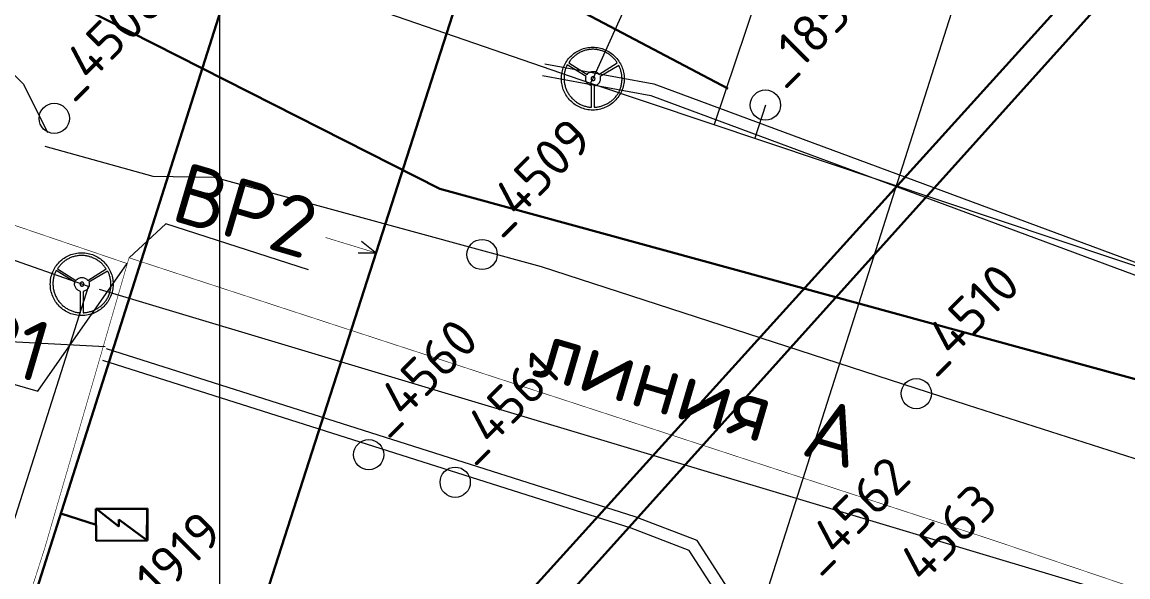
# Model space of a CAD drawing. Header units: millimetres. Extents: x 519 to 9564855, y -810 to 5021775.
# Drawn here: x 9534934.7 to 9535300.4, y 4998274.1 to 4998457.5 of the extents above; entities that cross this region are included whole.
import ezdxf

# ---------------------------------------------------------------- set-up
doc = ezdxf.new("R2010")
doc.units = ezdxf.units.MM
doc.header["$LTSCALE"] = 2
doc.header["$MEASUREMENT"] = 0
doc.linetypes.add('92051501$0$GROUND2', pattern=[35, 25, -10])
for name, color, linetype in [('GRID_PULKOVO', 7, 'Continuous'), ('OilColl&Flowlines', 3, 'Continuous'), ('OLD WELLS(dr.bfr2000)', 24, 'Continuous'), ('ROAD_FIELD', 255, '92051501$0$GROUND2'), ('ROAD_GROUND', 9, 'Continuous')]:
    doc.layers.add(name, color=color, linetype=linetype)
for name, color, linetype, lineweight in [('PPLINE_GAS', 4, 'GAS_LINE', 30), ('SteamInjInfrastructure', 25, 'Continuous', 100), ('Электро', 1, 'Continuous', 30), ('Электроснаб', 1, 'Continuous', 18), ('Электроснабжене', 1, 'Continuous', 18)]:
    doc.layers.add(name, color=color, linetype=linetype, lineweight=lineweight)
doc.styles.add('92051501$0$STANDARD', font='simplex.shx')
doc.styles.add('Elect', font='isocpeur.ttf')
doc.styles.add('GeoApp', font='', dxfattribs={"height": 1})
doc.styles.get('GeoApp').set_extended_font_data('D431', italic=True)
doc.linetypes.add('g5_121_g', pattern='A,4,-0.4,["Г",GeoApp,S=1,R=0,X=0,Y=-0.5],-1.2,12', length=17.6)
doc.linetypes.add('GAS_LINE', pattern='A,0.5,-0.2,["G",92051501$0$STANDARD,S=0.1,R=0,X=-0.1,Y=-0.05],-0.05', length=0.75)
doc.linetypes.add('STM_LINE', pattern='A,0.5,-0.2,["S",92051501$0$STANDARD,S=0.1,R=0,X=-0.1,Y=-0.05],-0.05', length=0.75)
doc.linetypes.add('WTR_LINE', pattern='A,0.5,-0.2,["W",92051501$0$STANDARD,S=0.1,R=0,X=-0.1,Y=-0.05],-0.05', length=0.75)

msp = doc.modelspace()

# ---------------------------------------------------------------- linework, layer by layer
at = {"color": 0, "linetype": 'ByBlock', "lineweight": 0, "ltscale": 200}
for p, q in [((9534982.17995, 4998390.84858), (9534970.03, 4998379.61)), ((9535029.40012, 4998375.596), (9534982.17995, 4998390.84858)), ((9534939.82512, 4998335.50827), (9534969.46968, 4998377.67992)), ((9534896.46089, 4998348.10174), (9534939.82512, 4998335.50827))]:
    msp.add_line(p, q, dxfattribs=at)
at = {"color": 5, "linetype": 'ByBlock', "lineweight": 0, "ltscale": 200}
for p, q in [((9535046.96087, 4998385.13324), (9535051.82632, 4998381.18942)), ((9535051.82632, 4998381.18942), (9535045.82157, 4998381.18942))]:
    msp.add_line(p, q, dxfattribs=at)
at = {"color": 5, "linetype": 'WTR_LINE', "lineweight": 0, "ltscale": 20, "const_width": 0.2}
for points in [[(9534969.44, 4998377.69), (9534874.71, 4998409.85), (9534780.3, 4998443.01), (9534686.19, 4998476.27), (9534716.9, 4998571.67), (9534747.56, 4998666.89), (9534778.22, 4998762.12), (9534808.88, 4998857.34), (9534839.54, 4998952.57), (9534868.6, 4999045.64), (9534899.11, 4999143.64), (9534928.85, 4999239.19), (9534958.59, 4999334.74), (9534988.33, 4999430.29), (9534996.21226, 4999455.61449), (9534996.21226, 4999455.61449)], [(9534791.76, 4997487.95), (9534850.13, 4997679.24), (9534879.32, 4997774.88), (9534883.39, 4997788.21), (9534826.39994, 4997924.52921), (9534826.39994, 4997924.52921), (9534826.39994, 4997924.52921), (9534850.45, 4997998.23), (9534879.8, 4998093.85), (9534911.67, 4998188.63), (9534942.23, 4998283.85), (9534970.03, 4998379.61)], [(9534970.03, 4998379.61), (9535160.17, 4998317.49), (9535255.24, 4998286.43), (9535350.01, 4998254.42), (9535444.62, 4998221.88), (9535541.28, 4998196.76), (9535636.81, 4998167.18), (9535732.33, 4998137.6), (9535827.86, 4998108.02), (9535923.38, 4998078.44), (9536018.91, 4998048.86), (9536114.43, 4998019.28), (9536209.96, 4997989.71), (9536305.48, 4997960.13), (9536401.01, 4997930.55), (9536496.9, 4997902.16), (9536592.06, 4997871.39), (9536687.59, 4997841.81), (9536783.11, 4997812.23), (9536878.64, 4997782.65), (9536974.16, 4997753.07), (9537050.97, 4997729.29)]]:
    msp.add_lwpolyline(points, dxfattribs=at)
at = {"color": 5, "linetype": 'ByBlock', "lineweight": 0, "ltscale": 200, "const_width": 0.2}
msp.add_lwpolyline([(9535034.99119, 4998386.32333), (9535051.82632, 4998381.18942)], dxfattribs=at)
at = {"layer": 'GRID_PULKOVO', "lineweight": 0}
msp.add_line((9535000, 5010000), (9535000, 4997493.94022), dxfattribs=at)
at = {"layer": 'OilColl&Flowlines', "lineweight": 0}
for points in [[(9535122.61227, 4998437.36846), (9535912.535, 4998172.657), (9536035.698, 4998541.914), (9536042.759, 4998540.276)], [(9534920.14199, 4998507.26485), (9535122.686, 4998437.343), (9535123.44, 4998438.779)], [(9535143.356, 4998483.043), (9535123.4151, 4998438.73158)], [(9535123.40927, 4998449.22531), (9535123.40927, 4998449.22531), (9535123.93899, 4998449.21492), (9535124.45832, 4998449.17337), (9535124.97766, 4998449.10067), (9535125.48661, 4998449.01757), (9535125.98517, 4998448.89293), (9535126.47335, 4998448.7579), (9535126.96152, 4998448.59172), (9535127.42892, 4998448.40476), (9535127.88594, 4998448.19702), (9535128.33257, 4998447.96851), (9535128.76881, 4998447.71923), (9535129.19466, 4998447.44918), (9535129.59975, 4998447.15835), (9535129.99444, 4998446.84675), (9535130.36836, 4998446.52476), (9535130.7319, 4998446.182), (9535131.07466, 4998445.81847), (9535131.40703, 4998445.44454), (9535131.71863, 4998445.04985), (9535132.00946, 4998444.64477), (9535132.27952, 4998444.21891), (9535132.5288, 4998443.78267), (9535132.75731, 4998443.33604), (9535132.97543, 4998442.87903), (9535133.16239, 4998442.40124), (9535133.32857, 4998441.92345), (9535133.4636, 4998441.42489), (9535133.57786, 4998440.92632), (9535133.67134, 4998440.41738), (9535133.74404, 4998439.89804), (9535133.78559, 4998439.36832), (9535133.79598, 4998438.8386), (9535133.79598, 4998438.8386), (9535133.78559, 4998438.29849), (9535133.74404, 4998437.76876), (9535133.67134, 4998437.24943), (9535133.57786, 4998436.74048), (9535133.4636, 4998436.24192), (9535133.32857, 4998435.74336), (9535133.16239, 4998435.25518), (9535132.97543, 4998434.78778), (9535132.75731, 4998434.33076), (9535132.5288, 4998433.88413), (9535132.27952, 4998433.44789), (9535132.00946, 4998433.02204), (9535131.71863, 4998432.61696), (9535131.40703, 4998432.22226), (9535131.07466, 4998431.84834), (9535130.7319, 4998431.4848), (9535130.36836, 4998431.14204), (9535129.99444, 4998430.82006), (9535129.59975, 4998430.50845), (9535129.19466, 4998430.21763), (9535128.76881, 4998429.94757), (9535128.33257, 4998429.69829), (9535127.88594, 4998429.46978), (9535127.42892, 4998429.26205), (9535126.96152, 4998429.07509), (9535126.47335, 4998428.91929), (9535125.98517, 4998428.77387), (9535125.48661, 4998428.65962), (9535124.97766, 4998428.56614), (9535124.45832, 4998428.50382), (9535123.93899, 4998428.46227), (9535123.40927, 4998428.45189), (9535123.40927, 4998428.45189), (9535122.86916, 4998428.46227), (9535122.33944, 4998428.50382), (9535121.8201, 4998428.56614), (9535121.31115, 4998428.65962), (9535120.8022, 4998428.77387), (9535120.31403, 4998428.91929), (9535119.82585, 4998429.07509), (9535119.35845, 4998429.26205), (9535118.89105, 4998429.46978), (9535118.44442, 4998429.69829), (9535118.00818, 4998429.94757), (9535117.59271, 4998430.21763), (9535117.18763, 4998430.50845), (9535116.79293, 4998430.82006), (9535116.41901, 4998431.14204), (9535116.05548, 4998431.4848), (9535115.71271, 4998431.84834), (9535115.38034, 4998432.22226), (9535115.07912, 4998432.61696), (9535114.7883, 4998433.02204), (9535114.51824, 4998433.44789), (9535114.26896, 4998433.88413), (9535114.04045, 4998434.33076), (9535113.83272, 4998434.78778), (9535113.64576, 4998435.25518), (9535113.48996, 4998435.74336), (9535113.34454, 4998436.24192), (9535113.23029, 4998436.74048), (9535113.13681, 4998437.24943), (9535113.07449, 4998437.76876), (9535113.03294, 4998438.29849), (9535113.02256, 4998438.8386), (9535113.02256, 4998438.8386), (9535113.03294, 4998439.36832), (9535113.07449, 4998439.89804), (9535113.13681, 4998440.41738), (9535113.23029, 4998440.92632), (9535113.34454, 4998441.42489), (9535113.48996, 4998441.92345), (9535113.64576, 4998442.40124), (9535113.83272, 4998442.87903), (9535114.04045, 4998443.33604), (9535114.26896, 4998443.78267), (9535114.51824, 4998444.21891), (9535114.7883, 4998444.64477), (9535115.07912, 4998445.04985), (9535115.38034, 4998445.44454), (9535115.71271, 4998445.81847), (9535116.05548, 4998446.182), (9535116.41901, 4998446.52476), (9535116.79293, 4998446.84675), (9535117.18763, 4998447.15835), (9535117.59271, 4998447.44918), (9535118.00818, 4998447.71923), (9535118.44442, 4998447.96851), (9535118.89105, 4998448.19702), (9535119.35845, 4998448.40476), (9535119.82585, 4998448.59172), (9535120.31403, 4998448.7579), (9535120.8022, 4998448.89293), (9535121.31115, 4998449.01757), (9535121.8201, 4998449.10067), (9535122.33944, 4998449.17337), (9535122.86916, 4998449.21492), (9535123.40927, 4998449.22531)], [(9535121.53966, 4998440.26158), (9535121.53966, 4998440.26158), (9535121.74739, 4998440.51086), (9535121.98629, 4998440.72898), (9535122.24595, 4998440.90555), (9535122.50562, 4998441.04058), (9535122.78606, 4998441.13406), (9535123.07689, 4998441.20677), (9535123.36772, 4998441.23793), (9535123.65855, 4998441.23793), (9535123.93899, 4998441.20677), (9535124.21943, 4998441.14445), (9535124.4791, 4998441.06135), (9535124.71799, 4998440.9471), (9535124.9465, 4998440.81207), (9535125.13346, 4998440.64588), (9535125.29965, 4998440.46931), (9535125.43467, 4998440.26158), (9535131.52129, 4998444.0735), (9535131.52129, 4998444.0735), (9535131.37587, 4998444.31239), (9535131.20969, 4998444.5409), (9535131.0435, 4998444.76941), (9535130.86692, 4998444.99792), (9535130.67996, 4998445.21604), (9535130.493, 4998445.43416), (9535130.28527, 4998445.64189), (9535130.07753, 4998445.84963), (9535129.85941, 4998446.04697), (9535129.64129, 4998446.24432), (9535129.4024, 4998446.43128), (9535129.1635, 4998446.60786), (9535128.92461, 4998446.78443), (9535128.67533, 4998446.95062), (9535128.41566, 4998447.1168), (9535128.15599, 4998447.26222), (9535127.88594, 4998447.40763), (9535127.61588, 4998447.55305), (9535127.33544, 4998447.67769), (9535127.055, 4998447.80233), (9535126.77456, 4998447.91658), (9535126.48373, 4998448.02045), (9535126.1929, 4998448.11393), (9535125.90208, 4998448.19702), (9535125.60086, 4998448.28012), (9535125.29965, 4998448.34244), (9535124.99843, 4998448.40476), (9535124.68683, 4998448.45669), (9535124.38562, 4998448.48785), (9535124.07402, 4998448.51901), (9535123.76241, 4998448.5294), (9535123.45081, 4998448.53978), (9535123.45081, 4998448.53978), (9535123.13921, 4998448.5294), (9535122.82761, 4998448.51901), (9535122.51601, 4998448.48785), (9535122.20441, 4998448.45669), (9535121.90319, 4998448.40476), (9535121.60198, 4998448.35282), (9535121.30076, 4998448.2905), (9535121.00994, 4998448.2178), (9535120.70872, 4998448.12431), (9535120.42828, 4998448.03083), (9535120.13745, 4998447.93735), (9535119.85701, 4998447.8231), (9535119.58696, 4998447.69846), (9535119.3169, 4998447.57382), (9535119.04685, 4998447.43879), (9535118.78718, 4998447.29338), (9535118.52751, 4998447.14796), (9535118.27823, 4998446.98178), (9535118.02895, 4998446.81559), (9535117.79006, 4998446.6494), (9535117.56155, 4998446.46244), (9535117.33304, 4998446.27548), (9535117.11492, 4998446.08852), (9535116.8968, 4998445.88079), (9535116.68906, 4998445.67305), (9535116.49172, 4998445.46532), (9535116.30476, 4998445.2472), (9535116.1178, 4998445.01869), (9535115.94122, 4998444.79018), (9535115.76465, 4998444.56167), (9535115.60885, 4998444.32278), (9535115.45305, 4998444.0735), (9535121.53966, 4998440.26158)], [(9535123.00418, 4998436.44965), (9535123.00418, 4998436.44965), (9535122.76529, 4998436.53275), (9535122.53678, 4998436.62623), (9535122.30828, 4998436.75087), (9535122.10054, 4998436.88589), (9535121.90319, 4998437.04169), (9535121.72662, 4998437.20788), (9535121.56043, 4998437.39484), (9535121.4254, 4998437.59219), (9535121.30076, 4998437.79992), (9535121.1969, 4998438.01805), (9535121.12419, 4998438.24655), (9535121.07226, 4998438.48545), (9535121.05148, 4998438.73473), (9535121.06187, 4998438.98401), (9535121.10342, 4998439.23329), (9535121.17612, 4998439.49296), (9535114.97526, 4998443.38797), (9535114.97526, 4998443.38797), (9535114.84023, 4998443.13869), (9535114.71559, 4998442.88941), (9535114.60134, 4998442.62975), (9535114.49747, 4998442.37008), (9535114.3936, 4998442.10002), (9535114.30012, 4998441.81958), (9535114.21703, 4998441.54953), (9535114.14432, 4998441.2587), (9535114.082, 4998440.97826), (9535114.03007, 4998440.68743), (9535113.97813, 4998440.3966), (9535113.94697, 4998440.10577), (9535113.91581, 4998439.80456), (9535113.89504, 4998439.50335), (9535113.88465, 4998439.20213), (9535113.88465, 4998438.90092), (9535113.89504, 4998438.5997), (9535113.91581, 4998438.29849), (9535113.93659, 4998437.98689), (9535113.97813, 4998437.68567), (9535114.01968, 4998437.38446), (9535114.082, 4998437.08324), (9535114.14432, 4998436.78203), (9535114.21703, 4998436.48081), (9535114.30012, 4998436.1796), (9535114.3936, 4998435.88877), (9535114.49747, 4998435.59794), (9535114.61172, 4998435.30711), (9535114.73636, 4998435.01629), (9535114.87139, 4998434.73585), (9535115.0168, 4998434.4554), (9535115.1726, 4998434.17496), (9535115.1726, 4998434.17496), (9535115.32841, 4998433.90491), (9535115.50498, 4998433.64524), (9535115.67117, 4998433.38557), (9535115.85813, 4998433.13629), (9535116.05548, 4998432.8974), (9535116.25282, 4998432.6585), (9535116.45017, 4998432.43), (9535116.66829, 4998432.21187), (9535116.87603, 4998432.00414), (9535117.10453, 4998431.79641), (9535117.33304, 4998431.59906), (9535117.57194, 4998431.4121), (9535117.81083, 4998431.22514), (9535118.04972, 4998431.05895), (9535118.299, 4998430.89276), (9535118.55867, 4998430.73696), (9535118.80795, 4998430.58116), (9535119.07801, 4998430.44613), (9535119.33768, 4998430.31111), (9535119.60773, 4998430.18647), (9535119.87778, 4998430.07221), (9535120.15823, 4998429.96835), (9535120.42828, 4998429.86448), (9535120.70872, 4998429.78138), (9535120.99955, 4998429.69829), (9535121.27999, 4998429.62558), (9535121.56043, 4998429.56326), (9535121.85126, 4998429.51133), (9535122.14209, 4998429.4594), (9535122.42253, 4998429.42824), (9535122.71336, 4998429.40746), (9535123.00418, 4998429.38669), (9535123.00418, 4998436.44965)], [(9535125.79821, 4998439.49296), (9535125.79821, 4998439.49296), (9535125.86053, 4998439.2229), (9535125.89169, 4998438.95285), (9535125.89169, 4998438.69318), (9535125.87092, 4998438.4439), (9535125.82937, 4998438.19462), (9535125.76705, 4998437.95573), (9535125.67357, 4998437.7376), (9535125.5697, 4998437.52987), (9535125.43467, 4998437.33252), (9535125.26849, 4998437.14556), (9535125.09191, 4998436.98976), (9535124.89457, 4998436.83396), (9535124.67645, 4998436.70932), (9535124.43755, 4998436.60545), (9535124.17788, 4998436.51197), (9535123.89744, 4998436.44965), (9535123.89744, 4998429.38669), (9535123.89744, 4998429.38669), (9535124.17788, 4998429.39708), (9535124.45832, 4998429.41785), (9535124.73877, 4998429.44901), (9535125.01921, 4998429.49056), (9535125.29965, 4998429.54249), (9535125.58009, 4998429.59442), (9535125.86053, 4998429.66713), (9535126.14097, 4998429.73984), (9535126.42141, 4998429.82293), (9535126.70185, 4998429.91641), (9535126.98229, 4998430.02028), (9535127.25235, 4998430.12415), (9535127.5224, 4998430.24879), (9535127.79246, 4998430.37343), (9535128.06251, 4998430.50845), (9535128.32218, 4998430.65387), (9535128.58185, 4998430.79928), (9535128.84152, 4998430.96547), (9535129.0908, 4998431.13166), (9535129.34008, 4998431.30823), (9535129.57897, 4998431.4848), (9535129.81787, 4998431.68215), (9535130.04637, 4998431.8795), (9535130.27488, 4998432.08723), (9535130.493, 4998432.29497), (9535130.70074, 4998432.52348), (9535130.90847, 4998432.75198), (9535131.10582, 4998432.99088), (9535131.29278, 4998433.22977), (9535131.47974, 4998433.47905), (9535131.64593, 4998433.73872), (9535131.81212, 4998434.00878), (9535131.81212, 4998434.00878), (9535131.96792, 4998434.28922), (9535132.11333, 4998434.56966), (9535132.24836, 4998434.86049), (9535132.373, 4998435.14093), (9535132.47686, 4998435.43175), (9535132.58073, 4998435.73297), (9535132.67421, 4998436.0238), (9535132.75731, 4998436.31463), (9535132.83001, 4998436.61584), (9535132.90272, 4998436.91705), (9535132.95465, 4998437.20788), (9535132.9962, 4998437.5091), (9535133.02736, 4998437.81031), (9535133.05852, 4998438.11153), (9535133.06891, 4998438.40235), (9535133.07929, 4998438.70357), (9535133.07929, 4998439.00478), (9535133.05852, 4998439.29561), (9535133.03775, 4998439.58644), (9535133.00659, 4998439.88765), (9535132.97543, 4998440.17848), (9535132.92349, 4998440.45892), (9535132.87156, 4998440.74975), (9535132.79885, 4998441.03019), (9535132.72615, 4998441.31063), (9535132.64305, 4998441.59107), (9535132.54957, 4998441.87152), (9535132.45609, 4998442.14157), (9535132.34184, 4998442.40124), (9535132.22758, 4998442.67129), (9535132.10294, 4998442.93096), (9535131.96792, 4998443.18024), (9535125.79821, 4998439.49296)], [(9535123.49236, 4998439.49296), (9535123.49236, 4998439.49296), (9535123.35733, 4998439.48257), (9535123.23269, 4998439.44102), (9535123.12883, 4998439.3787), (9535123.02496, 4998439.306), (9535122.95225, 4998439.20213), (9535122.88993, 4998439.09826), (9535122.84838, 4998438.97362), (9535122.838, 4998438.8386), (9535122.838, 4998438.8386), (9535122.84838, 4998438.70357), (9535122.88993, 4998438.58931), (9535122.95225, 4998438.47506), (9535123.02496, 4998438.38158), (9535123.12883, 4998438.29849), (9535123.23269, 4998438.24655), (9535123.35733, 4998438.20501), (9535123.49236, 4998438.19462), (9535123.49236, 4998438.19462), (9535123.62739, 4998438.20501), (9535123.74164, 4998438.24655), (9535123.85589, 4998438.29849), (9535123.94938, 4998438.38158), (9535124.03247, 4998438.47506), (9535124.0844, 4998438.58931), (9535124.12595, 4998438.70357), (9535124.13634, 4998438.8386), (9535124.13634, 4998438.8386), (9535124.12595, 4998438.97362), (9535124.0844, 4998439.09826), (9535124.03247, 4998439.20213), (9535123.94938, 4998439.306), (9535123.85589, 4998439.3787), (9535123.74164, 4998439.44102), (9535123.62739, 4998439.48257), (9535123.49236, 4998439.49296)], [(9535180.5, 4998430.1), (9535176.98301, 4998419.14825)]]:
    msp.add_lwpolyline(points, dxfattribs=at)
at = {"layer": 'OilColl&Flowlines', "lineweight": 0, "elevation": 0}
msp.add_lwpolyline([(9535191.50422, 4998506.90036), (9535163.60041, 4998423.6329)], dxfattribs=at)
at = {"layer": 'OLD WELLS(dr.bfr2000)', "lineweight": 0}
for centre in [(9535180.5, 4998430.1), (9534945.3, 4998425.7), (9535086.8, 4998380.7), (9535230.4, 4998334.7), (9535049.3, 4998314.5), (9535077.9, 4998305.4)]:
    msp.add_circle(centre, 5, dxfattribs=at)
at = {"layer": 'PPLINE_GAS', "linetype": 'g5_121_g'}
msp.add_lwpolyline([(9534778.5479, 4998536.78098), (9534874.18051, 4998503.20616), (9535072.84513, 4998402.39372), (9535451.90206, 4998298.75678), (9537303.35592, 4997704.5983), (9537377.97521, 4997927.57471), (9538200.14956, 4997654.43587), (9538214.55082, 4997649.50142), (9538234.24131, 4997643.04917), (9538590.1015, 4997520.55902), (9539125.3331, 4997334.13457), (9539210.91174, 4997304.42884), (9539345.38339, 4997257.75155), (9539456.46224, 4997220.86465), (9539620.38329, 4997166.42999), (9539867.53158, 4997084.35735), (9540014.59686, 4997034.46686), (9540009.45675, 4997018.26256), (9541300.177, 4996571.493), (9541398.857, 4996623.815), (9541532.03867, 4997015.00349), (9541563.89422, 4997108.93401), (9541575.96726, 4997105.29839)], dxfattribs=at)
at = {"layer": 'ROAD_FIELD', "lineweight": 0}
for points in [[(9534804.00106, 4998515.02247), (9534857.462, 4998496.80805), (9534874.94757, 4998496.88418), (9534935.10664, 4998436.97346), (9534943.04125, 4998420.98169)], [(9534962.15906, 4998350.19211), (9534845.22545, 4998356.37614)]]:
    msp.add_lwpolyline(points, dxfattribs=at)
at = {"layer": 'ROAD_GROUND', "lineweight": 0}
for points in [[(9535107.49941, 4998443.76851), (9535143.63571, 4998437.11622), (9535365.79017, 4998354.83964), (9535468.7306, 4998316.27447), (9535581.38124, 4998280.32418), (9535712.17871, 4998241.781), (9535805.59452, 4998215.05359), (9535863.36619, 4998195.6338), (9535885.80039, 4998193.67539), (9535897.5949, 4998197.97752), (9535889.73011, 4998205.0198), (9535764.25557, 4998242.90557), (9535668.46222, 4998270.32403)], [(9535106.77522, 4998439.83461), (9535142.57109, 4998433.245), (9535364.38687, 4998351.09388), (9535467.42009, 4998312.49394), (9535580.20772, 4998276.49993), (9535711.06322, 4998237.93965), (9535804.4065, 4998211.233), (9535862.54349, 4998191.6904), (9535886.337, 4998189.61333), (9535905.23431, 4998196.50626), (9535891.73666, 4998208.5923), (9535765.38408, 4998246.74319), (9535669.56292, 4998274.1696)], [(9534942.15364, 4998416.55165), (9534977.93065, 4998406.56336), (9534998.18086, 4998406.25191), (9535106.29979, 4998376.67414), (9535247.18473, 4998330.96378), (9535351.94418, 4998297.52022), (9535484.58625, 4998259.80843), (9535513.02013, 4998246.42128)], [(9536270.4049, 4997853.6064), (9536236.33154, 4997931.7415), (9536073.2548, 4997975.15986), (9535944.97806, 4998024.40996), (9535839.6564, 4998060.83388), (9535697.84581, 4998098.28512), (9535486.65577, 4998169.83393), (9535389.95508, 4998215.61034), (9535250.26805, 4998257.02704), (9535171.01716, 4998265.7464), (9535157.92973, 4998286.09142), (9535137.37166, 4998293.98172), (9534962.55607, 4998349.49998)], [(9536266.73836, 4997852.00749), (9536233.43675, 4997928.37288), (9536072.01989, 4997971.3493), (9535943.60713, 4998020.65162), (9535838.49041, 4998057.00467), (9535696.69203, 4998094.45268), (9535485.15329, 4998166.11963), (9535388.52236, 4998211.86302), (9535249.47448, 4998253.09022), (9535168.68456, 4998261.9789), (9535155.27403, 4998282.82619), (9535136.0485, 4998290.20506), (9534961.34533, 4998345.68762)]]:
    msp.add_lwpolyline(points, dxfattribs=at)
at = {"layer": 'SteamInjInfrastructure', "color": 6, "linetype": 'STM_LINE', "lineweight": 0, "ltscale": 15}
for p, q in [((9534928.58961, 4997477.26077, 0), (9535556.65607, 4999447.45705, 0)), ((9534956.68193, 4998370.14225, 0), (9534687.38535, 4998463.85208, 0)), ((9534947.76865, 4998378.90229), (9534948.16335, 4998379.2139)), ((9534948.16335, 4998379.2139), (9534948.56843, 4998379.50472)), ((9534948.56843, 4998379.50472), (9534948.9839, 4998379.77478)), ((9534948.9839, 4998379.77478), (9534949.42014, 4998380.02406)), ((9534949.42014, 4998380.02406), (9534949.86677, 4998380.25257)), ((9534949.96784, 4998379.28183, 0), (9534949.70816, 4998379.13642, 0)), ((9534949.86677, 4998380.25257), (9534950.33417, 4998380.4603)), ((9534950.2379, 4998379.41684, 0), (9534949.96784, 4998379.28183, 0)), ((9534950.50795, 4998379.54147, 0), (9534950.2379, 4998379.41684, 0)), ((9534950.33417, 4998380.4603), (9534950.80157, 4998380.64726)), ((9534950.77801, 4998379.6661, 0), (9534950.50795, 4998379.54147, 0)), ((9534951.05846, 4998379.78035, 0), (9534950.77801, 4998379.6661, 0)), ((9534950.80157, 4998380.64726), (9534951.28975, 4998380.81345)), ((9534951.34929, 4998379.87382, 0), (9534951.05846, 4998379.78035, 0)), ((9534951.28975, 4998380.81345), (9534951.77792, 4998380.94848)), ((9534951.62974, 4998379.96729, 0), (9534951.34929, 4998379.87382, 0)), ((9534951.93095, 4998380.06076, 0), (9534951.62974, 4998379.96729, 0)), ((9534951.77792, 4998380.94848), (9534952.28687, 4998381.07312)), ((9534952.22178, 4998380.13345, 0), (9534951.93095, 4998380.06076, 0)), ((9534952.523, 4998380.19576, 0), (9534952.22178, 4998380.13345, 0)), ((9534952.28687, 4998381.07312), (9534952.79582, 4998381.15621)), ((9534952.82422, 4998380.24769, 0), (9534952.523, 4998380.19576, 0)), ((9534952.79582, 4998381.15621), (9534953.31516, 4998381.22892)), ((9534953.12543, 4998380.29961, 0), (9534952.82422, 4998380.24769, 0)), ((9534953.43704, 4998380.33076, 0), (9534953.12543, 4998380.29961, 0)), ((9534953.31516, 4998381.22892), (9534953.84488, 4998381.27046)), ((9534953.74864, 4998380.36191, 0), (9534953.43704, 4998380.33076, 0)), ((9534954.06024, 4998380.37228, 0), (9534953.74864, 4998380.36191, 0)), ((9534953.84488, 4998381.27046), (9534954.38499, 4998381.28085)), ((9534954.37184, 4998380.38266, 0), (9534954.06024, 4998380.37228, 0)), ((9534954.68344, 4998380.37226, 0), (9534954.37184, 4998380.38266, 0)), ((9534954.38499, 4998381.28085), (9534954.91471, 4998381.27046)), ((9534954.99504, 4998380.36186, 0), (9534954.68344, 4998380.37226, 0)), ((9534954.91471, 4998381.27046), (9534955.43405, 4998381.22892)), ((9534955.30664, 4998380.33069, 0), (9534954.99504, 4998380.36186, 0)), ((9534955.60786, 4998380.29952, 0), (9534955.30664, 4998380.33069, 0)), ((9534955.43405, 4998381.22892), (9534955.95338, 4998381.15621)), ((9534955.91946, 4998380.24757, 0), (9534955.60786, 4998380.29952, 0)), ((9534956.22067, 4998380.18524, 0), (9534955.91946, 4998380.24757, 0)), ((9534955.95338, 4998381.15621), (9534956.46233, 4998381.07312)), ((9534956.52188, 4998380.12291, 0), (9534956.22067, 4998380.18524, 0)), ((9534956.46233, 4998381.07312), (9534956.96089, 4998380.94848)), ((9534956.82309, 4998380.03981, 0), (9534956.52188, 4998380.12291, 0)), ((9534957.11392, 4998379.9567, 0), (9534956.82309, 4998380.03981, 0)), ((9534956.96089, 4998380.94848), (9534957.44907, 4998380.81345)), ((9534957.40474, 4998379.86321, 0), (9534957.11392, 4998379.9567, 0)), ((9534957.69557, 4998379.75933, 0), (9534957.40474, 4998379.86321, 0)), ((9534957.44907, 4998380.81345), (9534957.93724, 4998380.64726)), ((9534957.976, 4998379.64507, 0), (9534957.69557, 4998379.75933, 0)), ((9534957.93724, 4998380.64726), (9534958.40465, 4998380.4603)), ((9534958.25644, 4998379.52042, 0), (9534957.976, 4998379.64507, 0)), ((9534958.53688, 4998379.39577, 0), (9534958.25644, 4998379.52042, 0)), ((9534958.40465, 4998380.4603), (9534958.86166, 4998380.25257)), ((9534958.80693, 4998379.25034, 0), (9534958.53688, 4998379.39577, 0)), ((9534959.07697, 4998379.10492, 0), (9534958.80693, 4998379.25034, 0)), ((9534958.86166, 4998380.25257), (9534959.30829, 4998380.02406)), ((9534959.30829, 4998380.02406), (9534959.74453, 4998379.77478)), ((9534959.74453, 4998379.77478), (9534960.17039, 4998379.50472)), ((9534960.17039, 4998379.50472), (9534960.57547, 4998379.2139)), ((9534960.57547, 4998379.2139), (9534960.97016, 4998378.90229)), ((9534945.01618, 4998375.39159), (9534945.24468, 4998375.83822)), ((9534945.24468, 4998375.83822), (9534945.49396, 4998376.27446)), ((9534945.49396, 4998376.27446), (9534945.76402, 4998376.70031)), ((9534945.76402, 4998376.70031), (9534946.05485, 4998377.10539)), ((9534946.05485, 4998377.10539), (9534946.35606, 4998377.50009)), ((9534946.35606, 4998377.50009), (9534946.68844, 4998377.87401)), ((9534946.52972, 4998376.16594, 0), (9534946.37391, 4998375.91666, 0)), ((9534946.37391, 4998375.91666, 0), (9534952.46039, 4998372.10452, 0)), ((9534946.68553, 4998376.40483, 0), (9534946.52972, 4998376.16594, 0)), ((9534946.86211, 4998376.63333, 0), (9534946.68553, 4998376.40483, 0)), ((9534946.68844, 4998377.87401), (9534947.0312, 4998378.23755)), ((9534947.0387, 4998376.86183, 0), (9534946.86211, 4998376.63333, 0)), ((9534947.0312, 4998378.23755), (9534947.39473, 4998378.58031)), ((9534947.22567, 4998377.09033, 0), (9534947.0387, 4998376.86183, 0)), ((9534947.41263, 4998377.30844, 0), (9534947.22567, 4998377.09033, 0)), ((9534947.39473, 4998378.58031), (9534947.76865, 4998378.90229)), ((9534947.60999, 4998377.51617, 0), (9534947.41263, 4998377.30844, 0)), ((9534947.81773, 4998377.7239, 0), (9534947.60999, 4998377.51617, 0)), ((9534948.03586, 4998377.93162, 0), (9534947.81773, 4998377.7239, 0)), ((9534948.25399, 4998378.11858, 0), (9534948.03586, 4998377.93162, 0)), ((9534948.4825, 4998378.30553, 0), (9534948.25399, 4998378.11858, 0)), ((9534948.71102, 4998378.49248, 0), (9534948.4825, 4998378.30553, 0)), ((9534948.94992, 4998378.65866, 0), (9534948.71102, 4998378.49248, 0)), ((9534949.1992, 4998378.82484, 0), (9534948.94992, 4998378.65866, 0)), ((9534949.44849, 4998378.99102, 0), (9534949.1992, 4998378.82484, 0)), ((9534949.70816, 4998379.13642, 0), (9534949.44849, 4998378.99102, 0)), ((9534956.3554, 4998372.10438, 0), (9534962.44215, 4998375.91608, 0)), ((9534959.33664, 4998378.9595, 0), (9534959.07697, 4998379.10492, 0)), ((9534959.5963, 4998378.7933, 0), (9534959.33664, 4998378.9595, 0)), ((9534959.84557, 4998378.6271, 0), (9534959.5963, 4998378.7933, 0)), ((9534960.08446, 4998378.45052, 0), (9534959.84557, 4998378.6271, 0)), ((9534960.32335, 4998378.27394, 0), (9534960.08446, 4998378.45052, 0)), ((9534960.56224, 4998378.08697, 0), (9534960.32335, 4998378.27394, 0)), ((9534960.78035, 4998377.88961, 0), (9534960.56224, 4998378.08697, 0)), ((9534960.99847, 4998377.69226, 0), (9534960.78035, 4998377.88961, 0)), ((9534960.97016, 4998378.90229), (9534961.34408, 4998378.58031)), ((9534961.20619, 4998377.48451, 0), (9534960.99847, 4998377.69226, 0)), ((9534961.41392, 4998377.27677, 0), (9534961.20619, 4998377.48451, 0)), ((9534961.34408, 4998378.58031), (9534961.70762, 4998378.23755)), ((9534961.60087, 4998377.05865, 0), (9534961.41392, 4998377.27677, 0)), ((9534961.78782, 4998376.84052, 0), (9534961.60087, 4998377.05865, 0)), ((9534961.70762, 4998378.23755), (9534962.05038, 4998377.87401)), ((9534961.96439, 4998376.612, 0), (9534961.78782, 4998376.84052, 0)), ((9534962.13057, 4998376.38349, 0), (9534961.96439, 4998376.612, 0)), ((9534962.05038, 4998377.87401), (9534962.38276, 4998377.50009)), ((9534962.29675, 4998376.15498, 0), (9534962.13057, 4998376.38349, 0)), ((9534962.44215, 4998375.91608, 0), (9534962.29675, 4998376.15498, 0)), ((9534962.38276, 4998377.50009), (9534962.69436, 4998377.10539)), ((9534962.69436, 4998377.10539), (9534962.98518, 4998376.70031)), ((9534962.98518, 4998376.70031), (9534963.25524, 4998376.27446)), ((9534963.25524, 4998376.27446), (9534963.50452, 4998375.83822)), ((9534963.50452, 4998375.83822), (9534963.73303, 4998375.39159)), ((9534944.00866, 4998371.42386), (9534944.05021, 4998371.95359)), ((9534944.05021, 4998371.95359), (9534944.11253, 4998372.47292)), ((9534944.11253, 4998372.47292), (9534944.20601, 4998372.98187)), ((9534944.20601, 4998372.98187), (9534944.32027, 4998373.48043)), ((9534944.32027, 4998373.48043), (9534944.46568, 4998373.97899)), ((9534944.46568, 4998373.97899), (9534944.62148, 4998374.45678)), ((9534944.62148, 4998374.45678), (9534944.80844, 4998374.93457)), ((9534944.80844, 4998374.93457), (9534945.01618, 4998375.39159)), ((9534944.89153, 4998371.86011), (9534944.87076, 4998371.55889)), ((9534944.92269, 4998372.16132), (9534944.89153, 4998371.86011)), ((9534944.95385, 4998372.45215), (9534944.92269, 4998372.16132)), ((9534945.00579, 4998372.74298), (9534944.95385, 4998372.45215)), ((9534945.05772, 4998373.0338), (9534945.00579, 4998372.74298)), ((9534945.12004, 4998373.31424), (9534945.05772, 4998373.0338)), ((9534945.19275, 4998373.60507), (9534945.12004, 4998373.31424)), ((9534945.27584, 4998373.87513), (9534945.19275, 4998373.60507)), ((9534945.36932, 4998374.15557), (9534945.27584, 4998373.87513)), ((9534945.47319, 4998374.42562), (9534945.36932, 4998374.15557)), ((9534945.57706, 4998374.68529), (9534945.47319, 4998374.42562)), ((9534945.69131, 4998374.94496), (9534945.57706, 4998374.68529)), ((9534945.81595, 4998375.19424), (9534945.69131, 4998374.94496)), ((9534945.95098, 4998375.44352), (9534945.81595, 4998375.19424)), ((9534952.15185, 4998371.5485), (9534945.95098, 4998375.44352)), ((9534952.46039, 4998372.10452, 0), (9534952.66813, 4998372.35379, 0)), ((9534952.66813, 4998372.35379, 0), (9534952.90703, 4998372.5719, 0)), ((9534952.90703, 4998372.5719, 0), (9534953.1667, 4998372.74847, 0)), ((9534953.1667, 4998372.74847, 0), (9534953.42638, 4998372.88349, 0)), ((9534953.42638, 4998372.88349, 0), (9534953.70682, 4998372.97696, 0)), ((9534953.70682, 4998372.97696, 0), (9534953.99765, 4998373.04965, 0)), ((9534953.99765, 4998373.04965, 0), (9534954.28848, 4998373.0808, 0)), ((9534954.28848, 4998373.0808, 0), (9534954.57931, 4998373.08079, 0)), ((9534954.57931, 4998373.08079, 0), (9534954.85975, 4998373.04962, 0)), ((9534954.85975, 4998373.04962, 0), (9534955.14019, 4998372.98729, 0)), ((9534955.14019, 4998372.98729, 0), (9534955.39985, 4998372.90419, 0)), ((9534955.39985, 4998372.90419, 0), (9534955.63874, 4998372.78992, 0)), ((9534955.63874, 4998372.78992, 0), (9534955.86725, 4998372.65489, 0)), ((9534955.86725, 4998372.65489, 0), (9534956.0542, 4998372.48869, 0)), ((9534956.0542, 4998372.48869, 0), (9534956.22038, 4998372.31211, 0)), ((9534956.22038, 4998372.31211, 0), (9534956.3554, 4998372.10438, 0)), ((9534962.94364, 4998375.23579), (9534956.77393, 4998371.5485)), ((9534963.07866, 4998374.9865), (9534962.94364, 4998375.23579)), ((9534963.20331, 4998374.72684), (9534963.07866, 4998374.9865)), ((9534963.31756, 4998374.45678), (9534963.20331, 4998374.72684)), ((9534963.43181, 4998374.19711), (9534963.31756, 4998374.45678)), ((9534963.52529, 4998373.92706), (9534963.43181, 4998374.19711)), ((9534963.61877, 4998373.64662), (9534963.52529, 4998373.92706)), ((9534963.70187, 4998373.36618), (9534963.61877, 4998373.64662)), ((9534963.77457, 4998373.08574), (9534963.70187, 4998373.36618)), ((9534963.73303, 4998375.39159), (9534963.95115, 4998374.93457)), ((9534963.84728, 4998372.8053), (9534963.77457, 4998373.08574)), ((9534963.89921, 4998372.51447), (9534963.84728, 4998372.8053)), ((9534963.95115, 4998372.23403), (9534963.89921, 4998372.51447)), ((9534963.95115, 4998374.93457), (9534964.13811, 4998374.45678)), ((9534963.98231, 4998371.9432), (9534963.95115, 4998372.23403)), ((9534964.01347, 4998371.64198), (9534963.98231, 4998371.9432)), ((9534964.13811, 4998374.45678), (9534964.3043, 4998373.97899)), ((9534964.3043, 4998373.97899), (9534964.43932, 4998373.48043)), ((9534964.43932, 4998373.48043), (9534964.55358, 4998372.98187)), ((9534964.55358, 4998372.98187), (9534964.64706, 4998372.47292)), ((9534964.64706, 4998372.47292), (9534964.71977, 4998371.95359)), ((9534964.71977, 4998371.95359), (9534964.76131, 4998371.42386)), ((9534778.86158, 4997812.94874, 0), (9534956.68193, 4998370.14225, 0)), ((9534943.99828, 4998370.89414), (9534944.00866, 4998371.42386)), ((9534944.00866, 4998370.35403), (9534943.99828, 4998370.89414)), ((9534944.05021, 4998369.82431), (9534944.00866, 4998370.35403)), ((9534944.11253, 4998369.30497), (9534944.05021, 4998369.82431)), ((9534944.20601, 4998368.79603), (9534944.11253, 4998369.30497)), ((9534944.32027, 4998368.29746), (9534944.20601, 4998368.79603)), ((9534944.46568, 4998367.7989), (9534944.32027, 4998368.29746)), ((9534944.87076, 4998371.55889), (9534944.86037, 4998371.25768)), ((9534944.86037, 4998371.25768), (9534944.86037, 4998370.95646)), ((9534944.86037, 4998370.95646), (9534944.87076, 4998370.65525)), ((9534944.87076, 4998370.65525), (9534944.89153, 4998370.35403)), ((9534944.89153, 4998370.35403), (9534944.91231, 4998370.04243)), ((9534944.91231, 4998370.04243), (9534944.95385, 4998369.74122)), ((9534944.95385, 4998369.74122), (9534944.9954, 4998369.44)), ((9534944.9954, 4998369.44), (9534945.05772, 4998369.13879)), ((9534945.05772, 4998369.13879), (9534945.12004, 4998368.83757)), ((9534945.12004, 4998368.83757), (9534945.19275, 4998368.53636)), ((9534945.19275, 4998368.53636), (9534945.27584, 4998368.23514)), ((9534945.27584, 4998368.23514), (9534945.36932, 4998367.94432)), ((9534952.0272, 4998370.79027), (9534952.03759, 4998371.03955)), ((9534952.04798, 4998370.54099), (9534952.0272, 4998370.79027)), ((9534952.03759, 4998371.03955), (9534952.07914, 4998371.28884)), ((9534952.09991, 4998370.3021), (9534952.04798, 4998370.54099)), ((9534952.07914, 4998371.28884), (9534952.15185, 4998371.5485)), ((9534952.17262, 4998370.07359), (9534952.09991, 4998370.3021)), ((9534952.27649, 4998369.85547), (9534952.17262, 4998370.07359)), ((9534952.40113, 4998369.64774), (9534952.27649, 4998369.85547)), ((9534952.53615, 4998369.45039), (9534952.40113, 4998369.64774)), ((9534952.70234, 4998369.26343), (9534952.53615, 4998369.45039)), ((9534952.87892, 4998369.09724), (9534952.70234, 4998369.26343)), ((9534953.07626, 4998368.94144), (9534952.87892, 4998369.09724)), ((9534953.284, 4998368.80641), (9534953.07626, 4998368.94144)), ((9534953.5125, 4998368.68177), (9534953.284, 4998368.80641)), ((9534953.74101, 4998368.58829), (9534953.5125, 4998368.68177)), ((9534953.97991, 4998368.5052), (9534953.74101, 4998368.58829)), ((9534953.82411, 4998371.02917), (9534953.81372, 4998370.89414)), ((9534953.81372, 4998370.89414), (9534953.82411, 4998370.75911)), ((9534953.86565, 4998371.15381), (9534953.82411, 4998371.02917)), ((9534953.82411, 4998370.75911), (9534953.86565, 4998370.64486)), ((9534953.92797, 4998371.25768), (9534953.86565, 4998371.15381)), ((9534953.86565, 4998370.64486), (9534953.92797, 4998370.53061)), ((9534954.00068, 4998371.36154), (9534953.92797, 4998371.25768)), ((9534953.92797, 4998370.53061), (9534954.00068, 4998370.43713)), ((9534953.97991, 4998361.44223), (9534953.97991, 4998368.5052)), ((9534954.10455, 4998371.43425), (9534954.00068, 4998371.36154)), ((9534954.00068, 4998370.43713), (9534954.10455, 4998370.35403)), ((9534954.20841, 4998371.49657), (9534954.10455, 4998371.43425)), ((9534954.10455, 4998370.35403), (9534954.20841, 4998370.3021)), ((9534954.33305, 4998371.53812), (9534954.20841, 4998371.49657)), ((9534954.20841, 4998370.3021), (9534954.33305, 4998370.26055)), ((9534954.46808, 4998371.5485), (9534954.33305, 4998371.53812)), ((9534954.33305, 4998370.26055), (9534954.46808, 4998370.25016)), ((9534954.60311, 4998371.53812), (9534954.46808, 4998371.5485)), ((9534954.46808, 4998370.25016), (9534954.60311, 4998370.26055)), ((9534954.71736, 4998371.49657), (9534954.60311, 4998371.53812)), ((9534954.60311, 4998370.26055), (9534954.71736, 4998370.3021)), ((9534954.83162, 4998371.43425), (9534954.71736, 4998371.49657)), ((9534954.71736, 4998370.3021), (9534954.83162, 4998370.35403)), ((9534954.9251, 4998371.36154), (9534954.83162, 4998371.43425)), ((9534954.83162, 4998370.35403), (9534954.9251, 4998370.43713)), ((9534955.1536, 4998368.56752), (9534954.87316, 4998368.5052)), ((9534954.87316, 4998368.5052), (9534954.87316, 4998361.44223)), ((9534955.00819, 4998371.25768), (9534954.9251, 4998371.36154)), ((9534954.9251, 4998370.43713), (9534955.00819, 4998370.53061)), ((9534955.06012, 4998371.15381), (9534955.00819, 4998371.25768)), ((9534955.00819, 4998370.53061), (9534955.06012, 4998370.64486)), ((9534955.10167, 4998371.02917), (9534955.06012, 4998371.15381)), ((9534955.06012, 4998370.64486), (9534955.10167, 4998370.75911)), ((9534955.11206, 4998370.89414), (9534955.10167, 4998371.02917)), ((9534955.10167, 4998370.75911), (9534955.11206, 4998370.89414)), ((9534955.41327, 4998368.661), (9534955.1536, 4998368.56752)), ((9534955.65217, 4998368.76487), (9534955.41327, 4998368.661)), ((9534955.87029, 4998368.88951), (9534955.65217, 4998368.76487)), ((9534956.06764, 4998369.04531), (9534955.87029, 4998368.88951)), ((9534956.24421, 4998369.20111), (9534956.06764, 4998369.04531)), ((9534956.4104, 4998369.38807), (9534956.24421, 4998369.20111)), ((9534956.54542, 4998369.58542), (9534956.4104, 4998369.38807)), ((9534956.64929, 4998369.79315), (9534956.54542, 4998369.58542)), ((9534956.74277, 4998370.01127), (9534956.64929, 4998369.79315)), ((9534956.80509, 4998370.25016), (9534956.74277, 4998370.01127)), ((9534956.77393, 4998371.5485), (9534956.83625, 4998371.27845)), ((9534956.84664, 4998370.49945), (9534956.80509, 4998370.25016)), ((9534956.83625, 4998371.27845), (9534956.86741, 4998371.00839)), ((9534956.86741, 4998370.74873), (9534956.84664, 4998370.49945)), ((9534956.86741, 4998371.00839), (9534956.86741, 4998370.74873)), ((9534960.2049, 4998369.20912, 0), (9535717.71561, 4998142.23645, 0)), ((9534963.64993, 4998368.07934), (9534963.73303, 4998368.37017)), ((9534963.73303, 4998368.37017), (9534963.80573, 4998368.67138)), ((9534963.80573, 4998368.67138), (9534963.87844, 4998368.9726)), ((9534963.87844, 4998368.9726), (9534963.93038, 4998369.26343)), ((9534963.93038, 4998369.26343), (9534963.97192, 4998369.56464)), ((9534963.97192, 4998369.56464), (9534964.00308, 4998369.86586)), ((9534964.00308, 4998369.86586), (9534964.03424, 4998370.16707)), ((9534964.03424, 4998371.35116), (9534964.01347, 4998371.64198)), ((9534964.05502, 4998371.06033), (9534964.03424, 4998371.35116)), ((9534964.03424, 4998370.16707), (9534964.04463, 4998370.4579)), ((9534964.04463, 4998370.4579), (9534964.05502, 4998370.75911)), ((9534964.05502, 4998370.75911), (9534964.05502, 4998371.06033)), ((9534964.43932, 4998368.29746), (9534964.3043, 4998367.7989)), ((9534964.55358, 4998368.79603), (9534964.43932, 4998368.29746)), ((9534964.64706, 4998369.30497), (9534964.55358, 4998368.79603)), ((9534964.71977, 4998369.82431), (9534964.64706, 4998369.30497)), ((9534964.76131, 4998370.35403), (9534964.71977, 4998369.82431)), ((9534964.76131, 4998371.42386), (9534964.7717, 4998370.89414)), ((9534964.7717, 4998370.89414), (9534964.76131, 4998370.35403)), ((9534944.62148, 4998367.31073), (9534944.46568, 4998367.7989)), ((9534944.80844, 4998366.84332), (9534944.62148, 4998367.31073)), ((9534945.01618, 4998366.38631), (9534944.80844, 4998366.84332)), ((9534945.24468, 4998365.93968), (9534945.01618, 4998366.38631)), ((9534945.49396, 4998365.50344), (9534945.24468, 4998365.93968)), ((9534945.36932, 4998367.94432), (9534945.47319, 4998367.65349)), ((9534945.47319, 4998367.65349), (9534945.58744, 4998367.36266)), ((9534945.76402, 4998365.07758), (9534945.49396, 4998365.50344)), ((9534945.58744, 4998367.36266), (9534945.71208, 4998367.07183)), ((9534945.71208, 4998367.07183), (9534945.84711, 4998366.79139)), ((9534946.05485, 4998364.6725), (9534945.76402, 4998365.07758)), ((9534945.84711, 4998366.79139), (9534945.99253, 4998366.51095)), ((9534945.99253, 4998366.51095), (9534946.14833, 4998366.23051)), ((9534946.35606, 4998364.27781), (9534946.05485, 4998364.6725)), ((9534946.14833, 4998366.23051), (9534946.30413, 4998365.96045)), ((9534946.30413, 4998365.96045), (9534946.4807, 4998365.70079)), ((9534946.4807, 4998365.70079), (9534946.64689, 4998365.44112)), ((9534946.64689, 4998365.44112), (9534946.83385, 4998365.19184)), ((9534946.83385, 4998365.19184), (9534947.0312, 4998364.95294)), ((9534947.0312, 4998364.95294), (9534947.22854, 4998364.71405)), ((9534947.22854, 4998364.71405), (9534947.42589, 4998364.48554)), ((9534961.46872, 4998364.35051), (9534961.67646, 4998364.57902)), ((9534961.67646, 4998364.57902), (9534961.88419, 4998364.80753)), ((9534961.88419, 4998364.80753), (9534962.08154, 4998365.04642)), ((9534962.08154, 4998365.04642), (9534962.2685, 4998365.28532)), ((9534962.2685, 4998365.28532), (9534962.45546, 4998365.5346)), ((9534962.69436, 4998364.6725), (9534962.38276, 4998364.27781)), ((9534962.45546, 4998365.5346), (9534962.62165, 4998365.79427)), ((9534962.62165, 4998365.79427), (9534962.78784, 4998366.06432)), ((9534962.98518, 4998365.07758), (9534962.69436, 4998364.6725)), ((9534962.78784, 4998366.06432), (9534962.94364, 4998366.34476)), ((9534962.94364, 4998366.34476), (9534963.08905, 4998366.6252)), ((9534963.25524, 4998365.50344), (9534962.98518, 4998365.07758)), ((9534963.08905, 4998366.6252), (9534963.22408, 4998366.91603)), ((9534963.22408, 4998366.91603), (9534963.34872, 4998367.19647)), ((9534963.50452, 4998365.93968), (9534963.25524, 4998365.50344)), ((9534963.34872, 4998367.19647), (9534963.45259, 4998367.4873)), ((9534963.45259, 4998367.4873), (9534963.55645, 4998367.78851)), ((9534963.73303, 4998366.38631), (9534963.50452, 4998365.93968)), ((9534963.55645, 4998367.78851), (9534963.64993, 4998368.07934)), ((9534963.95115, 4998366.84332), (9534963.73303, 4998366.38631)), ((9534964.13811, 4998367.31073), (9534963.95115, 4998366.84332)), ((9534964.3043, 4998367.7989), (9534964.13811, 4998367.31073)), ((9534946.68844, 4998363.90388), (9534946.35606, 4998364.27781)), ((9534947.0312, 4998363.54035), (9534946.68844, 4998363.90388)), ((9534947.39473, 4998363.19759), (9534947.0312, 4998363.54035)), ((9534947.76865, 4998362.8756), (9534947.39473, 4998363.19759)), ((9534947.42589, 4998364.48554), (9534947.64401, 4998364.26742)), ((9534947.64401, 4998364.26742), (9534947.85175, 4998364.05969)), ((9534948.16335, 4998362.564), (9534947.76865, 4998362.8756)), ((9534947.85175, 4998364.05969), (9534948.08025, 4998363.85195)), ((9534948.08025, 4998363.85195), (9534948.30876, 4998363.6546)), ((9534948.56843, 4998362.27317), (9534948.16335, 4998362.564)), ((9534948.30876, 4998363.6546), (9534948.54766, 4998363.46764)), ((9534948.54766, 4998363.46764), (9534948.78655, 4998363.28068)), ((9534948.9839, 4998362.00312), (9534948.56843, 4998362.27317)), ((9534948.78655, 4998363.28068), (9534949.02545, 4998363.11449)), ((9534949.42014, 4998361.75384), (9534948.9839, 4998362.00312)), ((9534949.02545, 4998363.11449), (9534949.27473, 4998362.94831)), ((9534949.27473, 4998362.94831), (9534949.53439, 4998362.79251)), ((9534949.86677, 4998361.52533), (9534949.42014, 4998361.75384)), ((9534949.53439, 4998362.79251), (9534949.78368, 4998362.63671)), ((9534949.78368, 4998362.63671), (9534950.05373, 4998362.50168)), ((9534950.33417, 4998361.31759), (9534949.86677, 4998361.52533)), ((9534950.05373, 4998362.50168), (9534950.3134, 4998362.36665)), ((9534950.3134, 4998362.36665), (9534950.58345, 4998362.24201)), ((9534950.80157, 4998361.13063), (9534950.33417, 4998361.31759)), ((9534950.58345, 4998362.24201), (9534950.85351, 4998362.12776)), ((9534951.28975, 4998360.97483), (9534950.80157, 4998361.13063)), ((9534950.85351, 4998362.12776), (9534951.13395, 4998362.02389)), ((9534951.13395, 4998362.02389), (9534951.404, 4998361.92002)), ((9534951.77792, 4998360.82942), (9534951.28975, 4998360.97483)), ((9534951.404, 4998361.92002), (9534951.68444, 4998361.83693)), ((9534951.68444, 4998361.83693), (9534951.97527, 4998361.75384)), ((9534951.97527, 4998361.75384), (9534952.25571, 4998361.68113)), ((9534952.25571, 4998361.68113), (9534952.53615, 4998361.61881)), ((9534952.53615, 4998361.61881), (9534952.82698, 4998361.56687)), ((9534952.82698, 4998361.56687), (9534953.11781, 4998361.51494)), ((9534953.11781, 4998361.51494), (9534953.39825, 4998361.48378)), ((9534953.39825, 4998361.48378), (9534953.68908, 4998361.46301)), ((9534953.68908, 4998361.46301), (9534953.97991, 4998361.44223)), ((9534954.87316, 4998361.44223), (9534955.1536, 4998361.45262)), ((9534955.1536, 4998361.45262), (9534955.43405, 4998361.47339)), ((9534955.43405, 4998361.47339), (9534955.71449, 4998361.50455)), ((9534955.71449, 4998361.50455), (9534955.99493, 4998361.5461)), ((9534955.99493, 4998361.5461), (9534956.27537, 4998361.59804)), ((9534956.27537, 4998361.59804), (9534956.55581, 4998361.64997)), ((9534956.55581, 4998361.64997), (9534956.83625, 4998361.72268)), ((9534956.83625, 4998361.72268), (9534957.11669, 4998361.79538)), ((9534957.44907, 4998360.97483), (9534956.96089, 4998360.82942)), ((9534957.11669, 4998361.79538), (9534957.39713, 4998361.87848)), ((9534957.39713, 4998361.87848), (9534957.67758, 4998361.97196)), ((9534957.93724, 4998361.13063), (9534957.44907, 4998360.97483)), ((9534957.67758, 4998361.97196), (9534957.95802, 4998362.07582)), ((9534958.40465, 4998361.31759), (9534957.93724, 4998361.13063)), ((9534957.95802, 4998362.07582), (9534958.22807, 4998362.17969)), ((9534958.22807, 4998362.17969), (9534958.49813, 4998362.30433)), ((9534958.86166, 4998361.52533), (9534958.40465, 4998361.31759)), ((9534958.49813, 4998362.30433), (9534958.76818, 4998362.42897)), ((9534958.76818, 4998362.42897), (9534959.03823, 4998362.564)), ((9534959.30829, 4998361.75384), (9534958.86166, 4998361.52533)), ((9534959.03823, 4998362.564), (9534959.2979, 4998362.70941)), ((9534959.2979, 4998362.70941), (9534959.55757, 4998362.85483)), ((9534959.74453, 4998362.00312), (9534959.30829, 4998361.75384)), ((9534959.55757, 4998362.85483), (9534959.81724, 4998363.02101)), ((9534960.17039, 4998362.27317), (9534959.74453, 4998362.00312)), ((9534959.81724, 4998363.02101), (9534960.06652, 4998363.1872)), ((9534960.06652, 4998363.1872), (9534960.3158, 4998363.36378)), ((9534960.57547, 4998362.564), (9534960.17039, 4998362.27317)), ((9534960.3158, 4998363.36378), (9534960.55469, 4998363.54035)), ((9534960.55469, 4998363.54035), (9534960.79359, 4998363.7377)), ((9534960.97016, 4998362.8756), (9534960.57547, 4998362.564)), ((9534960.79359, 4998363.7377), (9534961.0221, 4998363.93504)), ((9534961.34408, 4998363.19759), (9534960.97016, 4998362.8756)), ((9534961.0221, 4998363.93504), (9534961.2506, 4998364.14278)), ((9534961.2506, 4998364.14278), (9534961.46872, 4998364.35051)), ((9534961.70762, 4998363.54035), (9534961.34408, 4998363.19759)), ((9534962.05038, 4998363.90388), (9534961.70762, 4998363.54035)), ((9534962.38276, 4998364.27781), (9534962.05038, 4998363.90388)), ((9534952.28687, 4998360.71516), (9534951.77792, 4998360.82942)), ((9534952.79582, 4998360.62168), (9534952.28687, 4998360.71516)), ((9534953.31516, 4998360.55936), (9534952.79582, 4998360.62168)), ((9534953.84488, 4998360.51782), (9534953.31516, 4998360.55936)), ((9534954.38499, 4998360.50743), (9534953.84488, 4998360.51782)), ((9534954.91471, 4998360.51782), (9534954.38499, 4998360.50743)), ((9534955.43405, 4998360.55936), (9534954.91471, 4998360.51782)), ((9534955.95338, 4998360.62168), (9534955.43405, 4998360.55936)), ((9534956.46233, 4998360.71516), (9534955.95338, 4998360.62168)), ((9534956.96089, 4998360.82942), (9534956.46233, 4998360.71516))]:
    msp.add_line(p, q, dxfattribs=at)
at = {"layer": 'Электро'}
for p, q in [((9534710.65241, 4997550.25366, 0), (9535164.36449, 4998977.03083, 0)), ((9534985.25905, 4998139.70728, 0), (9535466.43107, 4998671.17871, -24.49033)), ((9534995.14723, 4998134.77026, 0), (9535476.63763, 4998669.76363, -26.51927)), ((9534974.64888, 4998141.63018, -0.00006), (9535095.03657, 4998515.98098, -0.00006)), ((9534959.10962, 4998291.34896, 0), (9534947.49375, 4998295.04278, 0)), ((9534959.07727, 4998296.63514, 0), (9534976.1257, 4998296.73947, 0)), ((9534959.14197, 4998286.06279, 0), (9534959.07727, 4998296.63514, 0)), ((9534976.02845, 4998296.64102, 0), (9534959.43285, 4998296.53946, 0)), ((9534959.43285, 4998296.53946, 0), (9534966.64462, 4998290.71223, 0)), ((9534975.95475, 4998286.19856, 0), (9534976.02845, 4998296.64102, 0)), ((9534976.1257, 4998296.73947, 0), (9534976.1904, 4998286.16712, 0)), ((9534966.64462, 4998290.71223, 0), (9534966.63009, 4998293.08746, 0)), ((9534966.63009, 4998293.08746, 0), (9534975.95475, 4998286.19856, 0)), ((9534976.1904, 4998286.16712, 0), (9534959.14197, 4998286.06279, 0))]:
    msp.add_line(p, q, dxfattribs=at)
at = {"layer": 'Электро', "ltscale": 50}
msp.add_line((9535112.65589, 4998464.7315), (9535168.04758, 4998435.55952), dxfattribs=at)
at = {"layer": 'Электроснаб', "color": 1, "linetype": 'ByBlock', "lineweight": 0}
for p, q in [((9534710.65241, 4997550.25366, 0), (9535164.36449, 4998977.03083, 0)), ((9534985.25905, 4998139.70728, 0), (9535466.43107, 4998671.17871, -24.49033)), ((9534995.14723, 4998134.77026, 0), (9535476.63763, 4998669.76363, -26.51927)), ((9534974.64888, 4998141.63018, -0.00006), (9535095.03657, 4998515.98098, -0.00006))]:
    msp.add_line(p, q, dxfattribs=at)
at = {"layer": 'Электроснаб', "color": 1, "linetype": 'ByBlock', "lineweight": 0, "ltscale": 50}
msp.add_line((9535112.65589, 4998464.7315), (9535168.04758, 4998435.55952), dxfattribs=at)
at = {"layer": 'Электроснаб', "color": 1, "lineweight": 0}
for p, q in [((9534959.10962, 4998291.34896, 0), (9534947.49375, 4998295.04278, 0)), ((9534959.07727, 4998296.63514, 0), (9534976.1257, 4998296.73947, 0)), ((9534959.14197, 4998286.06279, 0), (9534959.07727, 4998296.63514, 0)), ((9534976.02845, 4998296.64102, 0), (9534959.43285, 4998296.53946, 0)), ((9534959.43285, 4998296.53946, 0), (9534966.64462, 4998290.71223, 0)), ((9534975.95475, 4998286.19856, 0), (9534976.02845, 4998296.64102, 0)), ((9534976.1257, 4998296.73947, 0), (9534976.1904, 4998286.16712, 0)), ((9534966.64462, 4998290.71223, 0), (9534966.63009, 4998293.08746, 0)), ((9534966.63009, 4998293.08746, 0), (9534975.95475, 4998286.19856, 0)), ((9534976.1904, 4998286.16712, 0), (9534959.14197, 4998286.06279, 0))]:
    msp.add_line(p, q, dxfattribs=at)
at = {"layer": 'Электроснабжене', "color": 1, "linetype": 'ByBlock', "lineweight": 0}
for p, q in [((9534710.65241, 4997550.25366, 0), (9535164.36449, 4998977.03083, 0)), ((9534985.25905, 4998139.70728, 0), (9535466.43107, 4998671.17871, -24.49033)), ((9534995.14723, 4998134.77026, 0), (9535476.63763, 4998669.76363, -26.51927)), ((9534974.64888, 4998141.63018, -0.00006), (9535095.03657, 4998515.98098, -0.00006))]:
    msp.add_line(p, q, dxfattribs=at)
at = {"layer": 'Электроснабжене', "color": 1, "linetype": 'ByBlock', "lineweight": 0, "ltscale": 50}
msp.add_line((9535112.65589, 4998464.7315), (9535168.04758, 4998435.55952), dxfattribs=at)
at = {"layer": 'Электроснабжене', "color": 1, "lineweight": 0}
for p, q in [((9534959.10962, 4998291.34896, 0), (9534947.49375, 4998295.04278, 0)), ((9534959.07727, 4998296.63514, 0), (9534976.1257, 4998296.73947, 0)), ((9534959.14197, 4998286.06279, 0), (9534959.07727, 4998296.63514, 0)), ((9534976.02845, 4998296.64102, 0), (9534959.43285, 4998296.53946, 0)), ((9534959.43285, 4998296.53946, 0), (9534966.64462, 4998290.71223, 0)), ((9534975.95475, 4998286.19856, 0), (9534976.02845, 4998296.64102, 0)), ((9534976.1257, 4998296.73947, 0), (9534976.1904, 4998286.16712, 0)), ((9534966.64462, 4998290.71223, 0), (9534966.63009, 4998293.08746, 0)), ((9534966.63009, 4998293.08746, 0), (9534975.95475, 4998286.19856, 0)), ((9534976.1904, 4998286.16712, 0), (9534959.14197, 4998286.06279, 0))]:
    msp.add_line(p, q, dxfattribs=at)

# ---------------------------------------------------------------- texts
at = {"layer": 'OLD WELLS(dr.bfr2000)', "lineweight": 0, "style": 'Elect'}
for s, p in [(' _1856', (9535180.5, 4998430.1)), (' _4508', (9534945.3, 4998425.7)), (' _4509', (9535086.8, 4998380.7)), (' _4510', (9535230.4, 4998334.7)), (' _4560', (9535049.3, 4998314.5)), (' _4561', (9535077.9, 4998305.4)), (' _4562', (9535192.2, 4998268.9)), (' _4563', (9535220.8, 4998259.9)), (' _1919', (9534968.3, 4998254.5))]:
    msp.add_text(s, height=12.5, rotation=44.9999999, dxfattribs=at).set_placement(p)
at = {"layer": 'SteamInjInfrastructure', "color": 5, "linetype": 'STM_LINE', "lineweight": 0, "ltscale": 15, "style": 'Elect'}
for s, p in [('ВР2', (9534983.26629, 4998392.2518)), ('ВР1', (9534898.66022, 4998350.26205)), ('линия A', (9535102.96635, 4998340.76046))]:
    msp.add_text(s, height=20, rotation=343.6005588, dxfattribs=at).set_placement(p)

doc.saveas('drawing.dxf')
